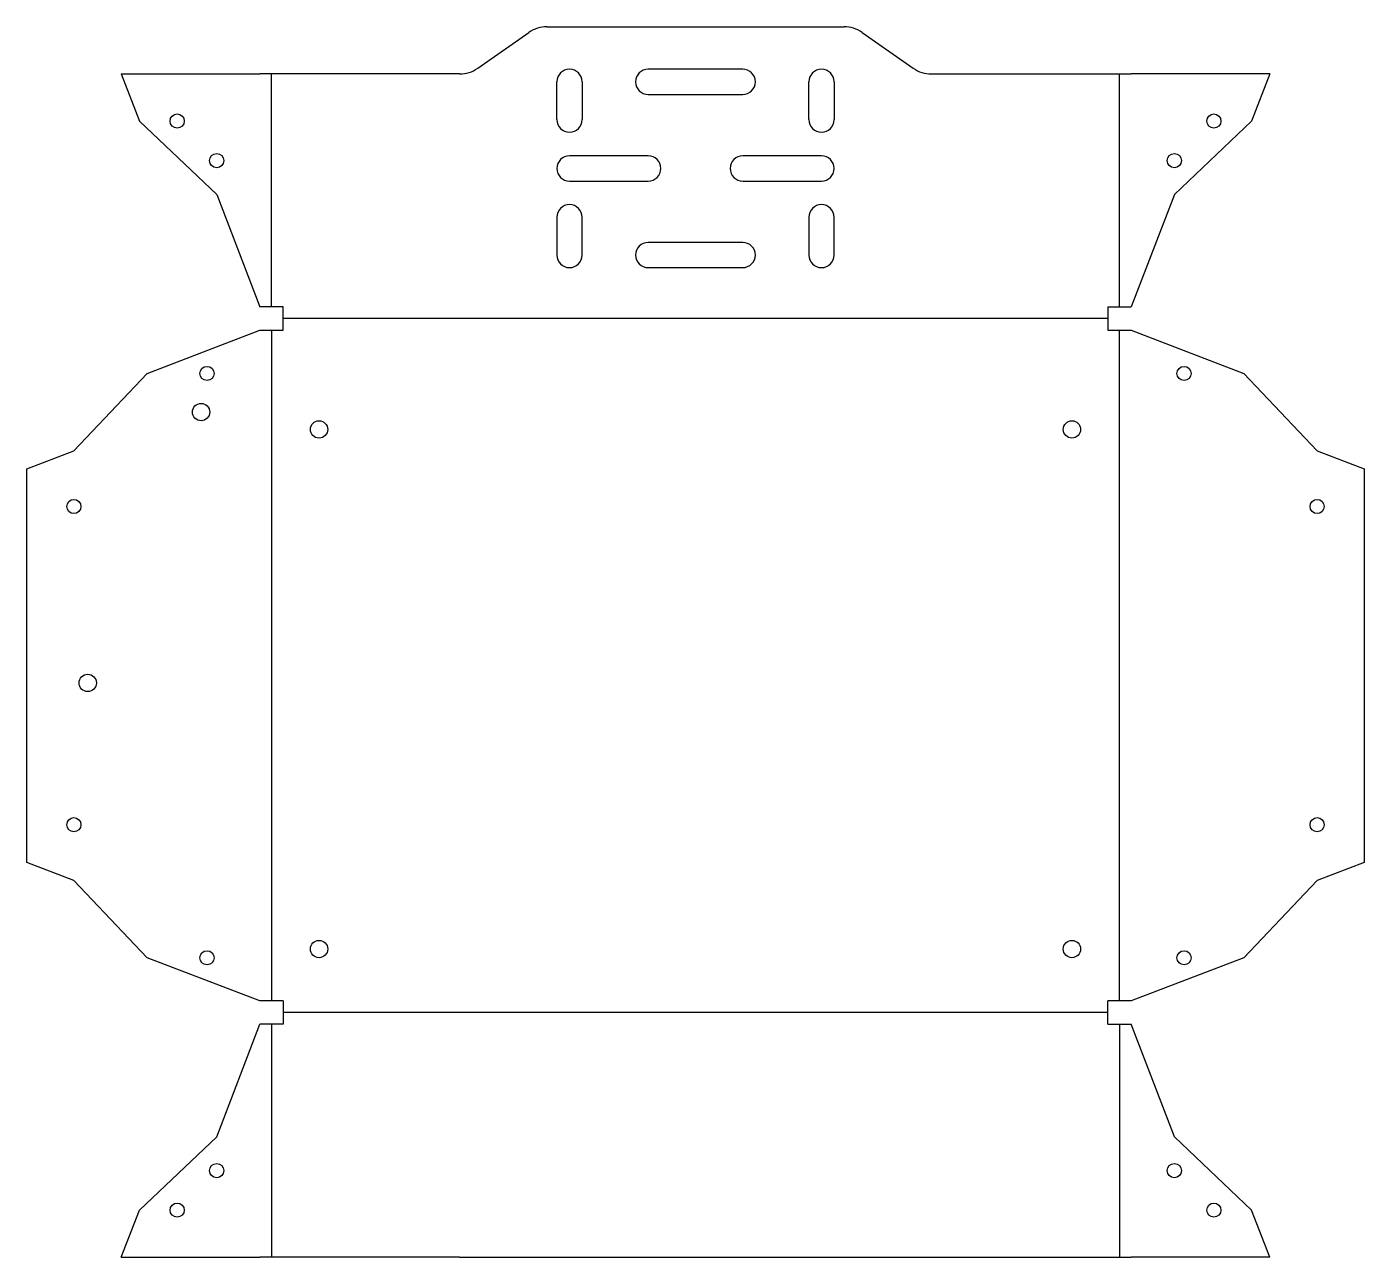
# Model space of a CAD drawing. Header units: millimetres. Extents: x -32 to 392, y -2 to 389.
import ezdxf

# ---------------------------------------------------------------- set-up
doc = ezdxf.new("R2010")
doc.units = ezdxf.units.MM
doc.header["$MEASUREMENT"] = 0
for name, color, linetype, true_color in [('BEND', 30, 'Continuous', 0xff7f00), ('INTERIOR_PROFILE', 1, 'Continuous', 0xff0000), ('INTERIOR_PROFILES', 5, 'Continuous', 0x0000ff), ('OUTER_PROFILES', 3, 'Continuous', 0x00ff00)]:
    doc.layers.add(name, color=color, linetype=linetype, true_color=true_color)

msp = doc.modelspace()

# ---------------------------------------------------------------- linework, layer by layer
at = {"layer": 'BEND', "elevation": 0}
for points in [[(45.48, 299.58), (45.48, 373.58)], [(314.64, 299.58), (314.64, 373.58)], [(310.94, 295.88), (49.18, 295.88)], [(314.64, 79.18), (314.64, 292.18)], [(310.94, 75.48), (49.18, 75.48)], [(45.48, 71.78), (45.48, -2.22)], [(314.64, 71.78), (314.64, -2.22)]]:
    msp.add_lwpolyline(points, dxfattribs=at)
at = {"layer": 'BEND'}
msp.add_lwpolyline([(45.48, 292.18), (45.48, 79.18)], dxfattribs=at)
at = {"layer": 'INTERIOR_PROFILE'}
for p, q in [((195.06, 375.08), (165.06, 375.08)), ((136.06, 359.08), (136.06, 371.08)), ((144.06, 371.08), (144.06, 359.08)), ((216.06, 359.08), (216.06, 371.08)), ((224.06, 371.08), (224.06, 359.08)), ((165.06, 367.08), (195.06, 367.08)), ((165.06, 347.58), (140.06, 347.58)), ((220.06, 347.58), (195.06, 347.58)), ((140.06, 339.58), (165.06, 339.58)), ((195.06, 339.58), (220.06, 339.58)), ((136.06, 328.08), (136.06, 316.08)), ((144.06, 316.08), (144.06, 328.08)), ((216.06, 328.08), (216.06, 316.08)), ((224.06, 316.08), (224.06, 328.08)), ((195.06, 320.08), (165.06, 320.08)), ((165.06, 312.08), (195.06, 312.08))]:
    msp.add_line(p, q, dxfattribs=at)
for centre, start, end in [((140.06, 371.08), 0, 180), ((165.06, 371.08), 90, 270), ((195.06, 371.08), 270, 90), ((220.06, 371.08), 0, 180), ((140.06, 359.08), 180, 0), ((220.06, 359.08), 180, 0), ((140.06, 343.58), 90, 270), ((165.06, 343.58), 270, 90), ((195.06, 343.58), 90, 270), ((220.06, 343.58), 270, 90), ((140.06, 328.08), 0, 180), ((220.06, 328.08), 0, 180), ((165.06, 316.08), 90, 270), ((195.06, 316.08), 270, 90), ((140.06, 316.08), 180, 0), ((220.06, 316.08), 180, 0)]:
    msp.add_arc(centre, 4, start, end, dxfattribs=at)
at = {"layer": 'INTERIOR_PROFILES', "color": 6, "true_color": 0xff00ff}
for centre in [(15.52, 358.62), (344.61, 358.62), (-17.25, 236.22), (377.38, 236.22), (-17.25, 135.15), (377.38, 135.15), (15.52, 12.75), (344.61, 12.75)]:
    msp.add_circle(centre, 2.25, dxfattribs=at)
at = {"layer": 'INTERIOR_PROFILES'}
for centre, radius in [((28.07, 346.07), 2.25), ((332.06, 346.07), 2.25), ((25, 278.47), 2.25), ((335.13, 278.47), 2.25), ((23.13, 266.19), 2.75), ((60.56, 260.68), 2.75), ((299.56, 260.68), 2.75), ((-12.86, 180.18), 2.75), ((60.56, 95.68), 2.75), ((299.56, 95.68), 2.75), ((25, 92.9), 2.25), ((335.13, 92.9), 2.25), ((28.07, 25.3), 2.25), ((332.06, 25.3), 2.25)]:
    msp.add_circle(centre, radius, dxfattribs=at)
at = {"layer": 'OUTER_PROFILES'}
for p, q in [((110.93, 375.39), (127.18, 386.78)), ((132.92, 388.58), (227.21, 388.58)), ((232.94, 386.78), (249.2, 375.39)), ((-2.22, 373.58), (3.53, 358.62)), ((362.34, 373.58), (356.6, 358.62)), ((3.53, 358.62), (28.07, 335.31)), ((356.6, 358.62), (332.06, 335.31)), ((28.07, 335.31), (41.78, 299.58)), ((332.06, 335.31), (318.34, 299.58)), ((6.05, 278.47), (41.78, 292.18)), ((318.34, 292.18), (354.07, 278.47)), ((-17.25, 253.93), (6.05, 278.47)), ((354.07, 278.47), (377.38, 253.93)), ((-32.22, 248.18), (-17.25, 253.93)), ((377.38, 253.93), (392.34, 248.18)), ((-32.22, 123.18), (-32.22, 248.18)), ((392.34, 248.18), (392.34, 123.18)), ((-17.25, 117.44), (-32.22, 123.18)), ((392.34, 123.18), (377.38, 117.44)), ((6.05, 92.9), (-17.25, 117.44)), ((377.38, 117.44), (354.07, 92.9)), ((41.78, 79.18), (6.05, 92.9)), ((354.07, 92.9), (318.34, 79.18)), ((28.07, 36.05), (41.78, 71.78)), ((332.06, 36.05), (318.34, 71.78)), ((3.53, 12.75), (28.07, 36.05)), ((356.6, 12.75), (332.06, 36.05)), ((-2.22, -2.22), (3.53, 12.75)), ((362.34, -2.22), (356.6, 12.75))]:
    msp.add_line(p, q, dxfattribs=at)
at = {"layer": 'OUTER_PROFILES', "elevation": 0}
for points in [[(-2.22, 373.58), (41.78, 373.58)], [(49.18, 373.58), (41.78, 373.58)], [(105.19, 373.58), (49.18, 373.58)], [(254.94, 373.58), (310.94, 373.58)], [(310.94, 373.58), (318.34, 373.58)], [(362.34, 373.58), (318.34, 373.58)], [(49.18, 299.58), (41.78, 299.58)], [(310.94, 299.58), (310.94, 292.18)], [(310.94, 299.58), (318.34, 299.58)], [(310.94, 71.78), (310.94, 79.18)], [(49.18, 71.78), (41.78, 71.78)], [(310.94, 71.78), (318.34, 71.78)], [(-2.22, -2.22), (41.78, -2.22)], [(49.18, -2.22), (41.78, -2.22)], [(105.19, -2.22), (49.18, -2.22)], [(105.19, -2.22), (254.94, -2.22)], [(254.94, -2.22), (310.94, -2.22)], [(310.94, -2.22), (318.34, -2.22)], [(362.34, -2.22), (318.34, -2.22)]]:
    msp.add_lwpolyline(points, dxfattribs=at)
at = {"layer": 'OUTER_PROFILES'}
for points in [[(49.18, 292.18), (49.18, 299.58)], [(41.78, 292.18), (49.18, 292.18)], [(310.94, 292.18), (318.34, 292.18)], [(49.18, 79.18), (41.78, 79.18)], [(49.18, 79.18), (49.18, 71.78)]]:
    msp.add_lwpolyline(points, dxfattribs=at)
at = {"layer": 'OUTER_PROFILES', "elevation": 0, "flags": 128}
msp.add_lwpolyline([(318.34, 79.18), (310.94, 79.18)], dxfattribs=at)
at = {"layer": 'OUTER_PROFILES'}
for centre, start, end in [((132.92, 378.58), 90, 125), ((227.21, 378.58), 55, 90), ((105.19, 383.58), 270, 305), ((254.94, 383.58), 235, 270)]:
    msp.add_arc(centre, 10, start, end, dxfattribs=at)

doc.saveas('drawing.dxf')
